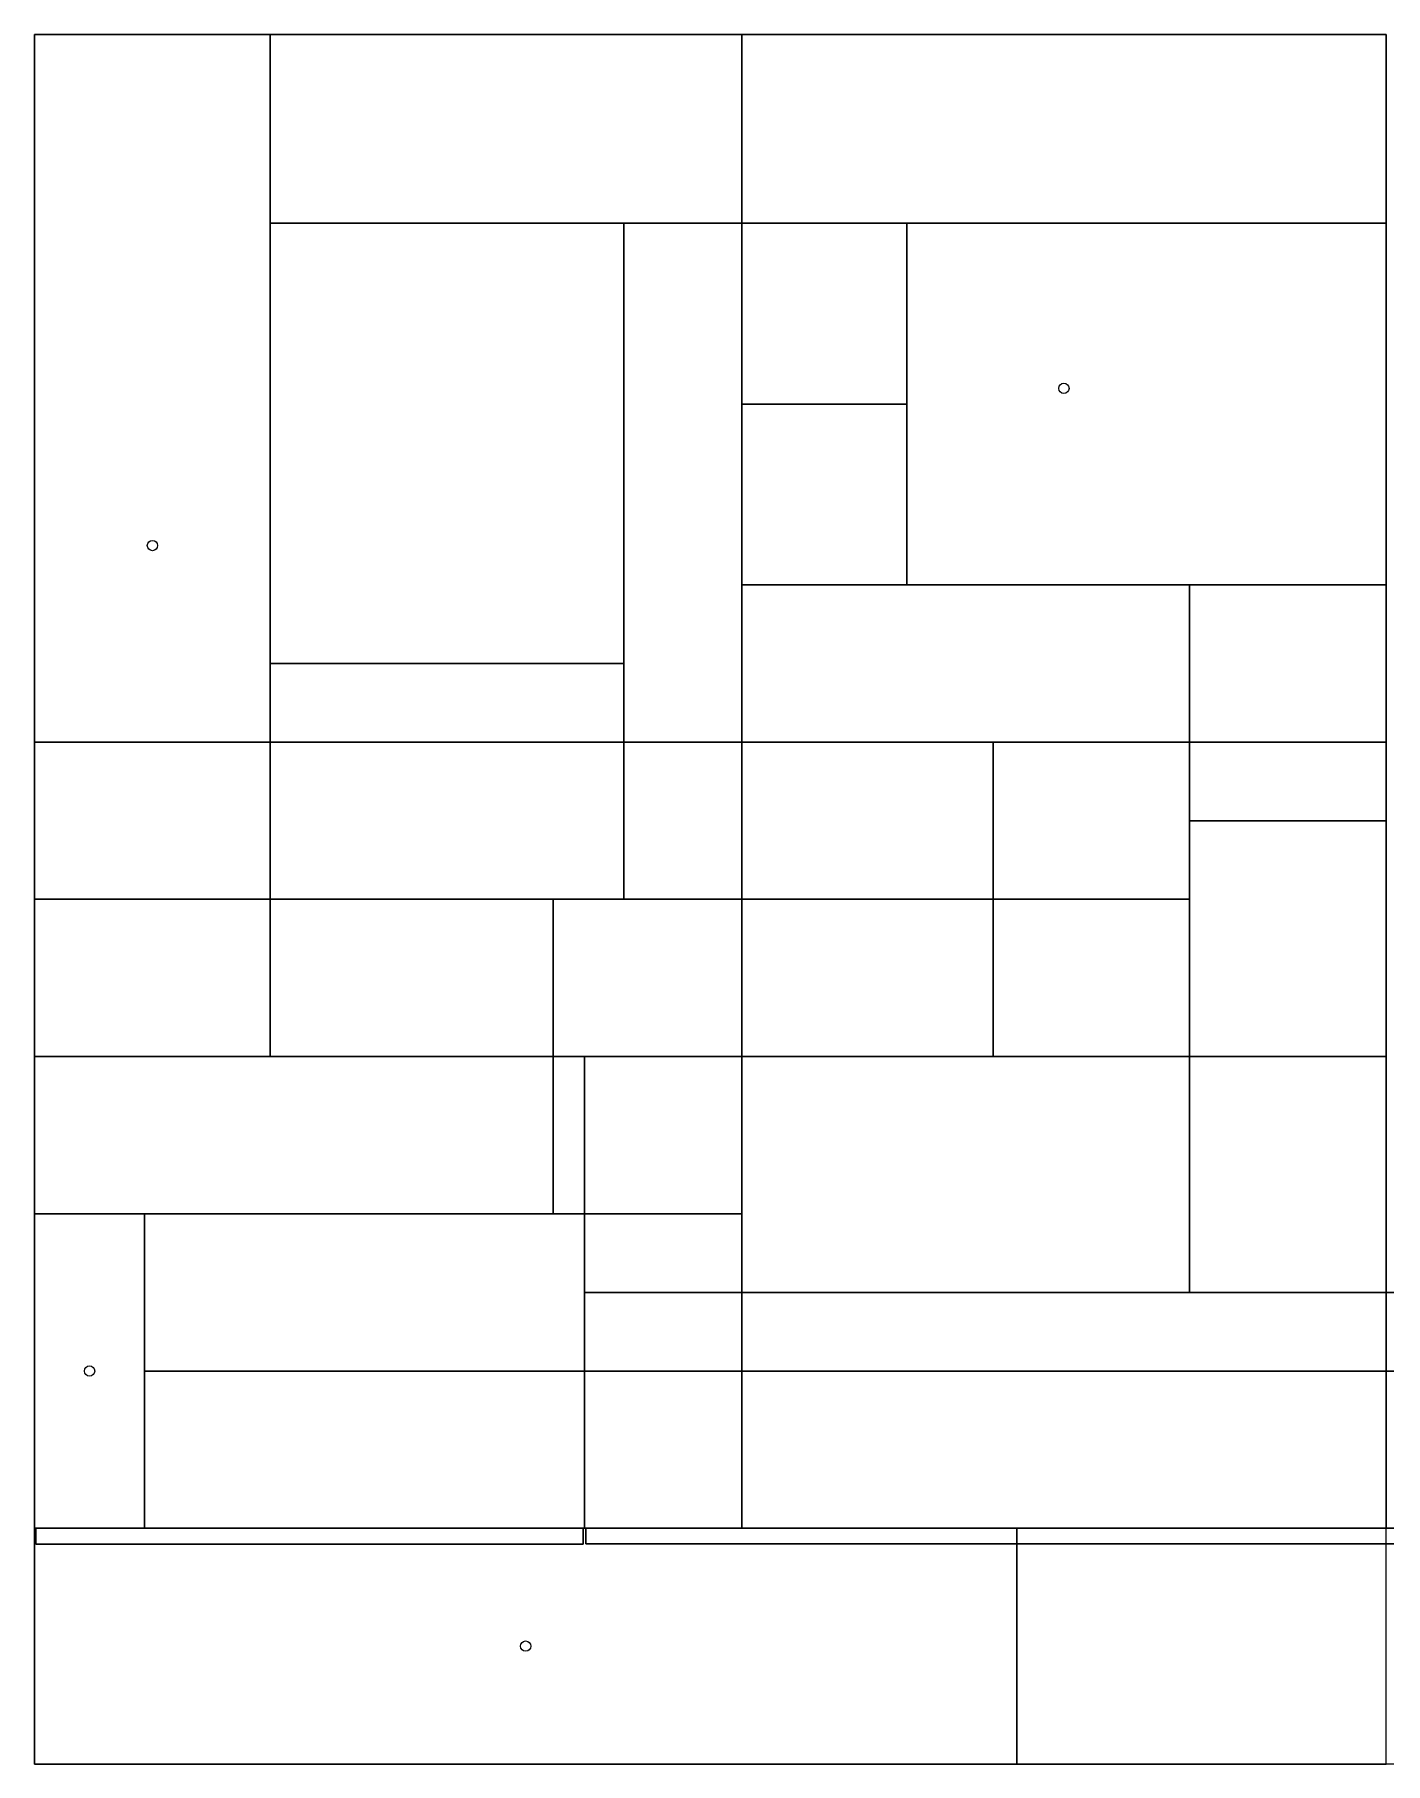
# Model space of a CAD drawing. Header units: metres. Extents: x -14 to 180, y -2 to 171.
# Drawn here: x 0 to 52.4, y 48.8 to 115.8 of the extents above; entities that cross this region are included whole.
import ezdxf

# ---------------------------------------------------------------- set-up
doc = ezdxf.new("R2010")
doc.units = ezdxf.units.M

msp = doc.modelspace()

# ---------------------------------------------------------------- linework, layer by layer
at = {"layer": 'FLOOR_1_CLEAN', "color": 43}
for points in [[(20.1168, 82.296, 3.048), (20.1168, 82.296), (20.1168, 76.2), (20.1168, 76.2, 3.048)], [(27.432, 82.296, 3.048), (27.432, 82.296), (20.1168, 82.296), (20.1168, 82.296, 3.048)], [(27.432, 76.2, 3.048), (27.432, 76.2), (27.432, 82.296), (27.432, 82.296, 3.048)], [(20.1168, 76.2, 3.048), (20.1168, 76.2), (27.432, 76.2), (27.432, 76.2, 3.048)]]:
    msp.add_3dface(points, dxfattribs=at)
at = {"layer": 'FLOOR_1_CLEAN', "color": 8}
msp.add_3dface([(27.432, 82.296), (27.432, 76.2), (20.1168, 76.2), (20.1168, 82.296)], dxfattribs=at)
at = {"layer": 'FLOOR_1_CLEAN', "color": 15}
msp.add_3dface([(20.1168, 82.296, 3.048), (20.1168, 76.2, 3.048), (27.432, 76.2, 3.048), (27.432, 82.296, 3.048)], dxfattribs=at)
at = {"layer": 'FLOOR_1_CONFERENCE', "color": 43}
for points in [[(100.584, 57.912, 3.048), (100.584, 57.912), (38.1, 57.912), (38.1, 57.912, 3.048)], [(38.1, 57.912, 3.048), (38.1, 57.912), (38.1, 48.768), (38.1, 48.768, 3.048)]]:
    msp.add_3dface(points, dxfattribs=at)
at = {"layer": 'FLOOR_1_CONFERENCE', "color": 8}
msp.add_3dface([(100.584, 57.912), (100.584, 48.768), (38.1, 48.768), (38.1, 57.912)], dxfattribs=at)
at = {"layer": 'FLOOR_1_CONFERENCE', "color": 15}
msp.add_3dface([(38.1, 57.912, 3.048), (38.1, 48.768, 3.048), (52.4256, 48.768, 3.048), (52.4256, 57.912, 3.048)], dxfattribs=at)
at = {"layer": 'FLOOR_1_EXAM', "color": 43}
for points in [[(0, 82.296, 3.048), (0, 82.296), (0, 70.104), (0, 70.104, 3.048)], [(20.1168, 82.296, 3.048), (20.1168, 82.296), (0, 82.296), (0, 82.296, 3.048)], [(20.1168, 70.104, 3.048), (20.1168, 70.104), (20.1168, 82.296), (20.1168, 82.296, 3.048)], [(0, 70.104, 3.048), (0, 70.104), (20.1168, 70.104), (20.1168, 70.104, 3.048)]]:
    msp.add_3dface(points, dxfattribs=at)
at = {"layer": 'FLOOR_1_EXAM', "color": 8}
msp.add_3dface([(20.1168, 82.296), (20.1168, 70.104), (0, 70.104), (0, 82.296)], dxfattribs=at)
at = {"layer": 'FLOOR_1_EXAM', "color": 15}
msp.add_3dface([(0, 82.296, 3.048), (0, 70.104, 3.048), (20.1168, 70.104, 3.048), (20.1168, 82.296, 3.048)], dxfattribs=at)
at = {"layer": 'FLOOR_1_EXAM', "color": 143}
msp.add_3dface([(0, 82.246, 2.3293), (0, 82.246, 1.1), (0, 70.154, 1.1), (0, 70.154, 2.3293)], dxfattribs=at)
at = {"layer": 'FLOOR_1_IMAGING', "color": 43}
for points in [[(4.2672, 70.104, 3.048), (4.2672, 70.104), (4.2672, 64.008), (4.2672, 64.008, 3.048)], [(27.432, 70.104, 3.048), (27.432, 70.104), (4.2672, 70.104), (4.2672, 70.104, 3.048)], [(27.432, 64.008, 3.048), (27.432, 64.008), (27.432, 70.104), (27.432, 70.104, 3.048)], [(4.2672, 64.008, 3.048), (4.2672, 64.008), (27.432, 64.008), (27.432, 64.008, 3.048)]]:
    msp.add_3dface(points, dxfattribs=at)
at = {"layer": 'FLOOR_1_IMAGING', "color": 8}
msp.add_3dface([(27.432, 70.104), (27.432, 64.008), (4.2672, 64.008), (4.2672, 70.104)], dxfattribs=at)
at = {"layer": 'FLOOR_1_IMAGING', "color": 15}
msp.add_3dface([(4.2672, 70.104, 3.048), (4.2672, 64.008, 3.048), (27.432, 64.008, 3.048), (27.432, 70.104, 3.048)], dxfattribs=at)
at = {"layer": 'FLOOR_1_LAB_1', "color": 43}
for points in [[(37.1856, 88.392, 3.048), (37.1856, 88.392), (37.1856, 76.2), (37.1856, 76.2, 3.048)], [(52.4256, 88.392, 3.048), (52.4256, 88.392), (37.1856, 88.392), (37.1856, 88.392, 3.048)], [(37.1856, 76.2, 3.048), (37.1856, 76.2), (52.4256, 76.2), (52.4256, 76.2, 3.048)]]:
    msp.add_3dface(points, dxfattribs=at)
at = {"layer": 'FLOOR_1_LAB_1', "color": 8}
msp.add_3dface([(52.4256, 88.392), (52.4256, 76.2), (37.1856, 76.2), (37.1856, 88.392)], dxfattribs=at)
at = {"layer": 'FLOOR_1_LAB_1', "color": 15}
msp.add_3dface([(37.1856, 88.392, 3.048), (37.1856, 76.2, 3.048), (52.4256, 76.2, 3.048), (52.4256, 88.392, 3.048)], dxfattribs=at)
at = {"layer": 'FLOOR_1_LOBBY', "color": 10}
msp.add_circle((19.05, 53.34, 0.762), 0.2, dxfattribs=at)
msp.add_circle((19.05, 53.34, 0.762), 0.2, dxfattribs=at)
at = {"layer": 'FLOOR_1_LOBBY', "color": 43}
for points in [[(0, 57.912, 3.048), (0, 57.912), (0, 48.768), (0, 48.768, 3.048)], [(38.1, 57.912, 3.048), (38.1, 57.912), (0, 57.912), (0, 57.912, 3.048)], [(38.1, 48.768, 3.048), (38.1, 48.768), (38.1, 57.912), (38.1, 57.912, 3.048)]]:
    msp.add_3dface(points, dxfattribs=at)
at = {"layer": 'FLOOR_1_LOBBY', "color": 8}
msp.add_3dface([(38.1, 57.912), (38.1, 48.768), (0, 48.768), (0, 57.912)], dxfattribs=at)
at = {"layer": 'FLOOR_1_LOBBY', "color": 15}
msp.add_3dface([(0, 57.912, 3.048), (0, 48.768, 3.048), (38.1, 48.768, 3.048), (38.1, 57.912, 3.048)], dxfattribs=at)
at = {"layer": 'FLOOR_1_LOBBY', "color": 143}
msp.add_3dface([(0, 57.862, 2.3327), (0, 57.862, 1.1), (0, 48.818, 1.1), (0, 48.818, 2.3327)], dxfattribs=at)
at = {"layer": 'FLOOR_1_LOUNGE', "color": 43}
for points in [[(27.432, 88.392, 3.048), (27.432, 88.392), (27.432, 76.2), (27.432, 76.2, 3.048)], [(37.1856, 88.392, 3.048), (37.1856, 88.392), (27.432, 88.392), (27.432, 88.392, 3.048)], [(37.1856, 76.2, 3.048), (37.1856, 76.2), (37.1856, 88.392), (37.1856, 88.392, 3.048)], [(27.432, 76.2, 3.048), (27.432, 76.2), (37.1856, 76.2), (37.1856, 76.2, 3.048)]]:
    msp.add_3dface(points, dxfattribs=at)
at = {"layer": 'FLOOR_1_LOUNGE', "color": 8}
msp.add_3dface([(37.1856, 88.392), (37.1856, 76.2), (27.432, 76.2), (27.432, 88.392)], dxfattribs=at)
at = {"layer": 'FLOOR_1_LOUNGE', "color": 15}
msp.add_3dface([(27.432, 88.392, 3.048), (27.432, 76.2, 3.048), (37.1856, 76.2, 3.048), (37.1856, 88.392, 3.048)], dxfattribs=at)
at = {"layer": 'FLOOR_1_MECH_1', "color": 43}
for points in [[(0, 115.824, 3.048), (0, 115.824), (0, 88.392), (0, 88.392, 3.048)], [(27.432, 115.824, 3.048), (27.432, 115.824), (0, 115.824), (0, 115.824, 3.048)], [(27.432, 88.392, 3.048), (27.432, 88.392), (27.432, 115.824), (27.432, 115.824, 3.048)], [(0, 88.392, 3.048), (0, 88.392), (27.432, 88.392), (27.432, 88.392, 3.048)]]:
    msp.add_3dface(points, dxfattribs=at)
at = {"layer": 'FLOOR_1_MECH_1', "color": 8}
msp.add_3dface([(27.432, 115.824), (27.432, 88.392), (0, 88.392), (0, 115.824)], dxfattribs=at)
at = {"layer": 'FLOOR_1_MECH_1', "color": 15}
msp.add_3dface([(0, 115.824, 3.048), (0, 88.392, 3.048), (27.432, 88.392, 3.048), (27.432, 115.824, 3.048)], dxfattribs=at)
at = {"layer": 'FLOOR_1_MECH_1', "color": 143}
for points in [[(0, 115.774, 2.3237), (0, 115.774, 1.1), (0, 88.442, 1.1), (0, 88.442, 2.3237)], [(27.382, 115.824, 2.3237), (27.382, 115.824, 1.1), (0.05, 115.824, 1.1), (0.05, 115.824, 2.3237)]]:
    msp.add_3dface(points, dxfattribs=at)
at = {"layer": 'FLOOR_1_OFFICE_1', "color": 10}
msp.add_circle((39.9286, 102.108, 0.762), 0.2, dxfattribs=at)
msp.add_circle((39.9286, 102.108, 0.762), 0.2, dxfattribs=at)
at = {"layer": 'FLOOR_1_OFFICE_1', "color": 43}
for points in [[(52.4256, 115.824, 3.048), (52.4256, 115.824), (27.432, 115.824), (27.432, 115.824, 3.048)], [(27.432, 115.824, 3.048), (27.432, 115.824), (27.432, 88.392), (27.432, 88.392, 3.048)], [(27.432, 88.392, 3.048), (27.432, 88.392), (52.4256, 88.392), (52.4256, 88.392, 3.048)]]:
    msp.add_3dface(points, dxfattribs=at)
at = {"layer": 'FLOOR_1_OFFICE_1', "color": 8}
msp.add_3dface([(52.4256, 115.824), (52.4256, 88.392), (27.432, 88.392), (27.432, 115.824)], dxfattribs=at)
at = {"layer": 'FLOOR_1_OFFICE_1', "color": 15}
msp.add_3dface([(27.432, 115.824, 3.048), (27.432, 88.392, 3.048), (52.4256, 88.392, 3.048), (52.4256, 115.824, 3.048)], dxfattribs=at)
at = {"layer": 'FLOOR_1_OFFICE_1', "color": 143}
msp.add_3dface([(52.3756, 115.824, 2.3241), (52.3756, 115.824, 1.1), (27.482, 115.824, 1.1), (27.482, 115.824, 2.3241)], dxfattribs=at)
at = {"layer": 'FLOOR_1_PATIENT', "color": 43}
for points in [[(0, 88.392, 3.048), (0, 88.392), (0, 82.296), (0, 82.296, 3.048)], [(27.432, 88.392, 3.048), (27.432, 88.392), (0, 88.392), (0, 88.392, 3.048)], [(27.432, 82.296, 3.048), (27.432, 82.296), (27.432, 88.392), (27.432, 88.392, 3.048)], [(0, 82.296, 3.048), (0, 82.296), (27.432, 82.296), (27.432, 82.296, 3.048)]]:
    msp.add_3dface(points, dxfattribs=at)
at = {"layer": 'FLOOR_1_PATIENT', "color": 8}
msp.add_3dface([(27.432, 88.392), (27.432, 82.296), (0, 82.296), (0, 88.392)], dxfattribs=at)
at = {"layer": 'FLOOR_1_PATIENT', "color": 15}
msp.add_3dface([(0, 88.392, 3.048), (0, 82.296, 3.048), (27.432, 82.296, 3.048), (27.432, 88.392, 3.048)], dxfattribs=at)
at = {"layer": 'FLOOR_1_PATIENT', "color": 143}
msp.add_3dface([(0, 88.342, 2.3395), (0, 88.342, 1.1), (0, 82.346, 1.1), (0, 82.346, 2.3395)], dxfattribs=at)
at = {"layer": 'FLOOR_1_PHYSICAL_THERAPY', "color": 43}
for points in [[(27.432, 76.2, 3.048), (27.432, 76.2), (27.432, 57.912), (27.432, 57.912, 3.048)], [(52.4256, 76.2, 3.048), (52.4256, 76.2), (27.432, 76.2), (27.432, 76.2, 3.048)], [(27.432, 57.912, 3.048), (27.432, 57.912), (52.4256, 57.912), (52.4256, 57.912, 3.048)]]:
    msp.add_3dface(points, dxfattribs=at)
at = {"layer": 'FLOOR_1_PHYSICAL_THERAPY', "color": 8}
msp.add_3dface([(52.4256, 76.2), (52.4256, 57.912), (27.432, 57.912), (27.432, 76.2)], dxfattribs=at)
at = {"layer": 'FLOOR_1_PHYSICAL_THERAPY', "color": 15}
msp.add_3dface([(27.432, 76.2, 3.048), (27.432, 57.912, 3.048), (52.4256, 57.912, 3.048), (52.4256, 76.2, 3.048)], dxfattribs=at)
at = {"layer": 'FLOOR_1_RECEPTION', "color": 10}
msp.add_circle((2.134, 64.008, 0.762), 0.2, dxfattribs=at)
msp.add_circle((2.134, 64.008, 0.762), 0.2, dxfattribs=at)
at = {"layer": 'FLOOR_1_RECEPTION', "color": 43}
for points in [[(0, 70.104, 3.048), (0, 70.104), (0, 57.912), (0, 57.912, 3.048)], [(4.2672, 70.104, 3.048), (4.2672, 70.104), (0, 70.104), (0, 70.104, 3.048)], [(4.2672, 57.912, 3.048), (4.2672, 57.912), (4.2672, 70.104), (4.2672, 70.104, 3.048)], [(0, 57.912, 3.048), (0, 57.912), (4.2672, 57.912), (4.2672, 57.912, 3.048)]]:
    msp.add_3dface(points, dxfattribs=at)
at = {"layer": 'FLOOR_1_RECEPTION', "color": 8}
msp.add_3dface([(4.2672, 70.104), (4.2672, 57.912), (0, 57.912), (0, 70.104)], dxfattribs=at)
at = {"layer": 'FLOOR_1_RECEPTION', "color": 15}
msp.add_3dface([(0, 70.104, 3.048), (0, 57.912, 3.048), (4.2672, 57.912, 3.048), (4.2672, 70.104, 3.048)], dxfattribs=at)
at = {"layer": 'FLOOR_1_RECEPTION', "color": 143}
msp.add_3dface([(0, 70.054, 2.3293), (0, 70.054, 1.1), (0, 57.962, 1.1), (0, 57.962, 2.3293)], dxfattribs=at)
at = {"layer": 'FLOOR_1_SOIL', "color": 43}
for points in [[(20.1168, 76.2, 3.048), (20.1168, 76.2), (20.1168, 70.104), (20.1168, 70.104, 3.048)], [(27.432, 76.2, 3.048), (27.432, 76.2), (20.1168, 76.2), (20.1168, 76.2, 3.048)], [(27.432, 70.104, 3.048), (27.432, 70.104), (27.432, 76.2), (27.432, 76.2, 3.048)], [(20.1168, 70.104, 3.048), (20.1168, 70.104), (27.432, 70.104), (27.432, 70.104, 3.048)]]:
    msp.add_3dface(points, dxfattribs=at)
at = {"layer": 'FLOOR_1_SOIL', "color": 8}
msp.add_3dface([(27.432, 76.2), (27.432, 70.104), (20.1168, 70.104), (20.1168, 76.2)], dxfattribs=at)
at = {"layer": 'FLOOR_1_SOIL', "color": 15}
msp.add_3dface([(20.1168, 76.2, 3.048), (20.1168, 70.104, 3.048), (27.432, 70.104, 3.048), (27.432, 76.2, 3.048)], dxfattribs=at)
at = {"layer": 'FLOOR_1_WAITING', "color": 43}
for points in [[(4.2672, 64.008, 3.048), (4.2672, 64.008), (4.2672, 57.912), (4.2672, 57.912, 3.048)], [(27.432, 64.008, 3.048), (27.432, 64.008), (4.2672, 64.008), (4.2672, 64.008, 3.048)], [(27.432, 57.912, 3.048), (27.432, 57.912), (27.432, 64.008), (27.432, 64.008, 3.048)], [(4.2672, 57.912, 3.048), (4.2672, 57.912), (27.432, 57.912), (27.432, 57.912, 3.048)]]:
    msp.add_3dface(points, dxfattribs=at)
at = {"layer": 'FLOOR_1_WAITING', "color": 8}
msp.add_3dface([(27.432, 64.008), (27.432, 57.912), (4.2672, 57.912), (4.2672, 64.008)], dxfattribs=at)
at = {"layer": 'FLOOR_1_WAITING', "color": 15}
msp.add_3dface([(4.2672, 64.008, 3.048), (4.2672, 57.912, 3.048), (27.432, 57.912, 3.048), (27.432, 64.008, 3.048)], dxfattribs=at)
at = {"layer": 'FLOOR_2_CLEAN_1', "color": 43}
for points in [[(33.8328, 108.5088, 6.096), (33.8328, 108.5088, 3.048), (27.432, 108.5088, 3.048), (27.432, 108.5088, 6.096)], [(27.432, 108.5088, 6.096), (27.432, 108.5088, 3.048), (27.432, 101.4984, 3.048), (27.432, 101.4984, 6.096)], [(33.8328, 101.4984, 6.096), (33.8328, 101.4984, 3.048), (33.8328, 108.5088, 3.048), (33.8328, 108.5088, 6.096)], [(27.432, 101.4984, 6.096), (27.432, 101.4984, 3.048), (33.8328, 101.4984, 3.048), (33.8328, 101.4984, 6.096)]]:
    msp.add_3dface(points, dxfattribs=at)
at = {"layer": 'FLOOR_2_CLEAN_1', "color": 8}
msp.add_3dface([(33.8328, 108.5088, 3.048), (33.8328, 101.4984, 3.048), (27.432, 101.4984, 3.048), (27.432, 108.5088, 3.048)], dxfattribs=at)
at = {"layer": 'FLOOR_2_CLEAN_1', "color": 15}
msp.add_3dface([(27.432, 108.5088, 6.096), (27.432, 101.4984, 6.096), (33.8328, 101.4984, 6.096), (33.8328, 108.5088, 6.096)], dxfattribs=at)
at = {"layer": 'FLOOR_2_CORRIDOR', "color": 43}
for points in [[(179.832, 67.056, 6.096), (179.832, 67.056, 3.048), (21.336, 67.056, 3.048), (21.336, 67.056, 6.096)], [(21.336, 67.056, 6.096), (21.336, 67.056, 3.048), (21.336, 64.008, 3.048), (21.336, 64.008, 6.096)], [(21.336, 64.008, 6.096), (21.336, 64.008, 3.048), (179.832, 64.008, 3.048), (179.832, 64.008, 6.096)]]:
    msp.add_3dface(points, dxfattribs=at)
at = {"layer": 'FLOOR_2_CORRIDOR', "color": 8}
msp.add_3dface([(179.832, 67.056, 3.048), (179.832, 64.008, 3.048), (21.336, 64.008, 3.048), (21.336, 67.056, 3.048)], dxfattribs=at)
at = {"layer": 'FLOOR_2_CORRIDOR', "color": 15}
msp.add_3dface([(21.336, 67.056, 6.096), (21.336, 64.008, 6.096), (52.426, 64.008, 6.096), (52.426, 67.056, 6.096)], dxfattribs=at)
at = {"layer": 'FLOOR_2_EXAM_1', "color": 43}
for points in [[(0, 76.2, 6.096), (0, 76.2, 3.048), (0, 57.912, 3.048), (0, 57.912, 6.096)], [(21.336, 76.2, 6.096), (21.336, 76.2, 3.048), (0, 76.2, 3.048), (0, 76.2, 6.096)], [(21.336, 57.912, 6.096), (21.336, 57.912, 3.048), (21.336, 76.2, 3.048), (21.336, 76.2, 6.096)], [(0, 57.912, 6.096), (0, 57.912, 3.048), (21.336, 57.912, 3.048), (21.336, 57.912, 6.096)]]:
    msp.add_3dface(points, dxfattribs=at)
at = {"layer": 'FLOOR_2_EXAM_1', "color": 8}
msp.add_3dface([(21.336, 76.2, 3.048), (21.336, 57.912, 3.048), (0, 57.912, 3.048), (0, 76.2, 3.048)], dxfattribs=at)
at = {"layer": 'FLOOR_2_EXAM_1', "color": 15}
msp.add_3dface([(0, 76.2, 6.096), (0, 57.912, 6.096), (21.336, 57.912, 6.096), (21.336, 76.2, 6.096)], dxfattribs=at)
at = {"layer": 'FLOOR_2_EXAM_1', "color": 143}
for points in [[(0, 76.15, 5.3739), (0, 76.15, 4.148), (0, 57.962, 4.148), (0, 57.962, 5.3739)], [(0.05, 57.912, 5.3729), (0.05, 57.912, 4.148), (21.286, 57.912, 4.148), (21.286, 57.912, 5.3729)]]:
    msp.add_3dface(points, dxfattribs=at)
at = {"layer": 'FLOOR_2_EXAM_1', "color": 13}
for points in [[(0.05, 57.2995, 5.3729), (0.05, 57.912, 5.3729), (21.286, 57.912, 5.3729), (21.286, 57.2995, 5.3729)], [(21.286, 57.2995, 5.3729), (21.286, 57.912, 5.3729), (0.05, 57.912, 5.3729), (0.05, 57.2995, 5.3729)]]:
    msp.add_3dface(points, dxfattribs=at)
at = {"layer": 'FLOOR_2_EXAM_2', "color": 43}
for points in [[(22.86, 91.44, 6.096), (22.86, 91.44, 3.048), (9.144, 91.44, 3.048), (9.144, 91.44, 6.096)], [(9.144, 91.44, 6.096), (9.144, 91.44, 3.048), (9.144, 82.296, 3.048), (9.144, 82.296, 6.096)], [(22.86, 82.296, 6.096), (22.86, 82.296, 3.048), (22.86, 91.44, 3.048), (22.86, 91.44, 6.096)], [(9.144, 82.296, 6.096), (9.144, 82.296, 3.048), (22.86, 82.296, 3.048), (22.86, 82.296, 6.096)]]:
    msp.add_3dface(points, dxfattribs=at)
at = {"layer": 'FLOOR_2_EXAM_2', "color": 8}
msp.add_3dface([(22.86, 91.44, 3.048), (22.86, 82.296, 3.048), (9.144, 82.296, 3.048), (9.144, 91.44, 3.048)], dxfattribs=at)
at = {"layer": 'FLOOR_2_EXAM_2', "color": 15}
msp.add_3dface([(9.144, 91.44, 6.096), (9.144, 82.296, 6.096), (22.86, 82.296, 6.096), (22.86, 91.44, 6.096)], dxfattribs=at)
at = {"layer": 'FLOOR_2_IMAGING_1', "color": 43}
for points in [[(44.8056, 76.2, 6.096), (44.8056, 76.2, 3.048), (21.336, 76.2, 3.048), (21.336, 76.2, 6.096)], [(21.336, 76.2, 6.096), (21.336, 76.2, 3.048), (21.336, 67.056, 3.048), (21.336, 67.056, 6.096)], [(44.8056, 67.056, 6.096), (44.8056, 67.056, 3.048), (44.8056, 76.2, 3.048), (44.8056, 76.2, 6.096)], [(21.336, 67.056, 6.096), (21.336, 67.056, 3.048), (44.8056, 67.056, 3.048), (44.8056, 67.056, 6.096)]]:
    msp.add_3dface(points, dxfattribs=at)
at = {"layer": 'FLOOR_2_IMAGING_1', "color": 8}
msp.add_3dface([(44.8056, 76.2, 3.048), (44.8056, 67.056, 3.048), (21.336, 67.056, 3.048), (21.336, 76.2, 3.048)], dxfattribs=at)
at = {"layer": 'FLOOR_2_IMAGING_1', "color": 15}
msp.add_3dface([(21.336, 76.2, 6.096), (21.336, 67.056, 6.096), (44.8056, 67.056, 6.096), (44.8056, 76.2, 6.096)], dxfattribs=at)
at = {"layer": 'FLOOR_2_IMAGING_2', "color": 43}
for points in [[(73.152, 64.008, 6.096), (73.152, 64.008, 3.048), (21.336, 64.008, 3.048), (21.336, 64.008, 6.096)], [(21.336, 64.008, 6.096), (21.336, 64.008, 3.048), (21.336, 57.912, 3.048), (21.336, 57.912, 6.096)], [(21.336, 57.912, 6.096), (21.336, 57.912, 3.048), (73.152, 57.912, 3.048), (73.152, 57.912, 6.096)]]:
    msp.add_3dface(points, dxfattribs=at)
at = {"layer": 'FLOOR_2_IMAGING_2', "color": 8}
msp.add_3dface([(73.152, 64.008, 3.048), (73.152, 57.912, 3.048), (21.336, 57.912, 3.048), (21.336, 64.008, 3.048)], dxfattribs=at)
at = {"layer": 'FLOOR_2_IMAGING_2', "color": 15}
msp.add_3dface([(21.336, 64.008, 6.096), (21.336, 57.912, 6.096), (52.4256, 57.912, 6.096), (52.4256, 64.008, 6.096)], dxfattribs=at)
at = {"layer": 'FLOOR_2_IMAGING_2', "color": 143}
msp.add_3dface([(21.386, 57.912, 5.3696), (21.386, 57.912, 4.148), (73.102, 57.912, 4.148), (73.102, 57.912, 5.3696)], dxfattribs=at)
at = {"layer": 'FLOOR_2_IMAGING_2', "color": 13}
for points in [[(21.386, 57.3012, 5.3696), (21.386, 57.912, 5.3696), (73.102, 57.912, 5.3696), (73.102, 57.3012, 5.3696)], [(73.102, 57.3012, 5.3696), (73.102, 57.912, 5.3696), (21.386, 57.912, 5.3696), (21.386, 57.3012, 5.3696)]]:
    msp.add_3dface(points, dxfattribs=at)
at = {"layer": 'FLOOR_2_LAB_1', "color": 43}
for points in [[(44.8056, 94.488, 6.096), (44.8056, 94.488, 3.048), (27.432, 94.488, 3.048), (27.432, 94.488, 6.096)], [(27.432, 94.488, 6.096), (27.432, 94.488, 3.048), (27.432, 82.296, 3.048), (27.432, 82.296, 6.096)], [(44.8056, 82.296, 6.096), (44.8056, 82.296, 3.048), (44.8056, 94.488, 3.048), (44.8056, 94.488, 6.096)], [(27.432, 82.296, 6.096), (27.432, 82.296, 3.048), (44.8056, 82.296, 3.048), (44.8056, 82.296, 6.096)]]:
    msp.add_3dface(points, dxfattribs=at)
at = {"layer": 'FLOOR_2_LAB_1', "color": 8}
msp.add_3dface([(44.8056, 94.488, 3.048), (44.8056, 82.296, 3.048), (27.432, 82.296, 3.048), (27.432, 94.488, 3.048)], dxfattribs=at)
at = {"layer": 'FLOOR_2_LAB_1', "color": 15}
msp.add_3dface([(27.432, 94.488, 6.096), (27.432, 82.296, 6.096), (44.8056, 82.296, 6.096), (44.8056, 94.488, 6.096)], dxfattribs=at)
at = {"layer": 'FLOOR_2_LOCKERS', "color": 43}
for points in [[(44.8056, 94.488, 6.096), (44.8056, 94.488, 3.048), (44.8056, 85.344, 3.048), (44.8056, 85.344, 6.096)], [(52.4256, 94.488, 6.096), (52.4256, 94.488, 3.048), (44.8056, 94.488, 3.048), (44.8056, 94.488, 6.096)], [(44.8056, 85.344, 6.096), (44.8056, 85.344, 3.048), (52.4256, 85.344, 3.048), (52.4256, 85.344, 6.096)]]:
    msp.add_3dface(points, dxfattribs=at)
at = {"layer": 'FLOOR_2_LOCKERS', "color": 8}
msp.add_3dface([(52.4256, 94.488, 3.048), (52.4256, 85.344, 3.048), (44.8056, 85.344, 3.048), (44.8056, 94.488, 3.048)], dxfattribs=at)
at = {"layer": 'FLOOR_2_LOCKERS', "color": 15}
msp.add_3dface([(44.8056, 94.488, 6.096), (44.8056, 85.344, 6.096), (52.4256, 85.344, 6.096), (52.4256, 94.488, 6.096)], dxfattribs=at)
at = {"layer": 'FLOOR_2_NURSE_STATION_1', "color": 43}
for points in [[(22.86, 108.5088, 6.096), (22.86, 108.5088, 3.048), (22.86, 82.296, 3.048), (22.86, 82.296, 6.096)], [(27.432, 108.5088, 6.096), (27.432, 108.5088, 3.048), (22.86, 108.5088, 3.048), (22.86, 108.5088, 6.096)], [(27.432, 82.296, 6.096), (27.432, 82.296, 3.048), (27.432, 108.5088, 3.048), (27.432, 108.5088, 6.096)], [(22.86, 82.296, 6.096), (22.86, 82.296, 3.048), (27.432, 82.296, 3.048), (27.432, 82.296, 6.096)]]:
    msp.add_3dface(points, dxfattribs=at)
at = {"layer": 'FLOOR_2_NURSE_STATION_1', "color": 8}
msp.add_3dface([(27.432, 108.5088, 3.048), (27.432, 82.296, 3.048), (22.86, 82.296, 3.048), (22.86, 108.5088, 3.048)], dxfattribs=at)
at = {"layer": 'FLOOR_2_NURSE_STATION_1', "color": 15}
msp.add_3dface([(22.86, 108.5088, 6.096), (22.86, 82.296, 6.096), (27.432, 82.296, 6.096), (27.432, 108.5088, 6.096)], dxfattribs=at)
at = {"layer": 'FLOOR_2_OFFICE_1', "color": 43}
for points in [[(44.8056, 82.296, 6.096), (44.8056, 82.296, 3.048), (9.144, 82.296, 3.048), (9.144, 82.296, 6.096)], [(9.144, 82.296, 6.096), (9.144, 82.296, 3.048), (9.144, 76.2, 3.048), (9.144, 76.2, 6.096)], [(44.8056, 76.2, 6.096), (44.8056, 76.2, 3.048), (44.8056, 82.296, 3.048), (44.8056, 82.296, 6.096)], [(9.144, 76.2, 6.096), (9.144, 76.2, 3.048), (44.8056, 76.2, 3.048), (44.8056, 76.2, 6.096)]]:
    msp.add_3dface(points, dxfattribs=at)
at = {"layer": 'FLOOR_2_OFFICE_1', "color": 8}
msp.add_3dface([(44.8056, 82.296, 3.048), (44.8056, 76.2, 3.048), (9.144, 76.2, 3.048), (9.144, 82.296, 3.048)], dxfattribs=at)
at = {"layer": 'FLOOR_2_OFFICE_1', "color": 15}
msp.add_3dface([(9.144, 82.296, 6.096), (9.144, 76.2, 6.096), (44.8056, 76.2, 6.096), (44.8056, 82.296, 6.096)], dxfattribs=at)
at = {"layer": 'FLOOR_2_PATIENT_1', "color": 43}
for points in [[(52.4256, 115.824, 6.096), (52.4256, 115.824, 3.048), (9.144, 115.824, 3.048), (9.144, 115.824, 6.096)], [(9.144, 115.824, 6.096), (9.144, 115.824, 3.048), (9.144, 108.5088, 3.048), (9.144, 108.5088, 6.096)], [(9.144, 108.5088, 6.096), (9.144, 108.5088, 3.048), (52.4256, 108.5088, 3.048), (52.4256, 108.5088, 6.096)]]:
    msp.add_3dface(points, dxfattribs=at)
at = {"layer": 'FLOOR_2_PATIENT_1', "color": 8}
msp.add_3dface([(52.4256, 115.824, 3.048), (52.4256, 108.5088, 3.048), (9.144, 108.5088, 3.048), (9.144, 115.824, 3.048)], dxfattribs=at)
at = {"layer": 'FLOOR_2_PATIENT_1', "color": 15}
msp.add_3dface([(9.144, 115.824, 6.096), (9.144, 108.5088, 6.096), (52.4256, 108.5088, 6.096), (52.4256, 115.824, 6.096)], dxfattribs=at)
at = {"layer": 'FLOOR_2_PATIENT_1', "color": 143}
msp.add_3dface([(52.3756, 115.824, 5.37), (52.3756, 115.824, 4.148), (9.194, 115.824, 4.148), (9.194, 115.824, 5.37)], dxfattribs=at)
at = {"layer": 'FLOOR_2_PATIENT_2', "color": 43}
for points in [[(33.8328, 108.5088, 6.096), (33.8328, 108.5088, 3.048), (33.8328, 94.488, 3.048), (33.8328, 94.488, 6.096)], [(52.4256, 108.5088, 6.096), (52.4256, 108.5088, 3.048), (33.8328, 108.5088, 3.048), (33.8328, 108.5088, 6.096)], [(33.8328, 94.488, 6.096), (33.8328, 94.488, 3.048), (52.4256, 94.488, 3.048), (52.4256, 94.488, 6.096)]]:
    msp.add_3dface(points, dxfattribs=at)
at = {"layer": 'FLOOR_2_PATIENT_2', "color": 8}
msp.add_3dface([(52.4256, 108.5088, 3.048), (52.4256, 94.488, 3.048), (33.8328, 94.488, 3.048), (33.8328, 108.5088, 3.048)], dxfattribs=at)
at = {"layer": 'FLOOR_2_PATIENT_2', "color": 15}
msp.add_3dface([(33.8328, 108.5088, 6.096), (33.8328, 94.488, 6.096), (52.4256, 94.488, 6.096), (52.4256, 108.5088, 6.096)], dxfattribs=at)
at = {"layer": 'FLOOR_2_PROCEDURE_1', "color": 43}
for points in [[(9.144, 108.5088, 6.096), (9.144, 108.5088, 3.048), (9.144, 91.44, 3.048), (9.144, 91.44, 6.096)], [(22.86, 108.5088, 6.096), (22.86, 108.5088, 3.048), (9.144, 108.5088, 3.048), (9.144, 108.5088, 6.096)], [(22.86, 91.44, 6.096), (22.86, 91.44, 3.048), (22.86, 108.5088, 3.048), (22.86, 108.5088, 6.096)], [(9.144, 91.44, 6.096), (9.144, 91.44, 3.048), (22.86, 91.44, 3.048), (22.86, 91.44, 6.096)]]:
    msp.add_3dface(points, dxfattribs=at)
at = {"layer": 'FLOOR_2_PROCEDURE_1', "color": 8}
msp.add_3dface([(22.86, 108.5088, 3.048), (22.86, 91.44, 3.048), (9.144, 91.44, 3.048), (9.144, 108.5088, 3.048)], dxfattribs=at)
at = {"layer": 'FLOOR_2_PROCEDURE_1', "color": 15}
msp.add_3dface([(9.144, 108.5088, 6.096), (9.144, 91.44, 6.096), (22.86, 91.44, 6.096), (22.86, 108.5088, 6.096)], dxfattribs=at)
at = {"layer": 'FLOOR_2_SOIL_1', "color": 43}
for points in [[(33.8328, 101.4984, 6.096), (33.8328, 101.4984, 3.048), (27.432, 101.4984, 3.048), (27.432, 101.4984, 6.096)], [(27.432, 101.4984, 6.096), (27.432, 101.4984, 3.048), (27.432, 94.488, 3.048), (27.432, 94.488, 6.096)], [(33.8328, 94.488, 6.096), (33.8328, 94.488, 3.048), (33.8328, 101.4984, 3.048), (33.8328, 101.4984, 6.096)], [(27.432, 94.488, 6.096), (27.432, 94.488, 3.048), (33.8328, 94.488, 3.048), (33.8328, 94.488, 6.096)]]:
    msp.add_3dface(points, dxfattribs=at)
at = {"layer": 'FLOOR_2_SOIL_1', "color": 8}
msp.add_3dface([(33.8328, 101.4984, 3.048), (33.8328, 94.488, 3.048), (27.432, 94.488, 3.048), (27.432, 101.4984, 3.048)], dxfattribs=at)
at = {"layer": 'FLOOR_2_SOIL_1', "color": 15}
msp.add_3dface([(27.432, 101.4984, 6.096), (27.432, 94.488, 6.096), (33.8328, 94.488, 6.096), (33.8328, 101.4984, 6.096)], dxfattribs=at)
at = {"layer": 'FLOOR_2_STORAGE_1', "color": 43}
for points in [[(44.8056, 85.344, 6.096), (44.8056, 85.344, 3.048), (44.8056, 67.056, 3.048), (44.8056, 67.056, 6.096)], [(52.4256, 85.344, 6.096), (52.4256, 85.344, 3.048), (44.8056, 85.344, 3.048), (44.8056, 85.344, 6.096)], [(44.8056, 67.056, 6.096), (44.8056, 67.056, 3.048), (52.4256, 67.056, 3.048), (52.4256, 67.056, 6.096)]]:
    msp.add_3dface(points, dxfattribs=at)
at = {"layer": 'FLOOR_2_STORAGE_1', "color": 8}
msp.add_3dface([(52.4256, 85.344, 3.048), (52.4256, 67.056, 3.048), (44.8056, 67.056, 3.048), (44.8056, 85.344, 3.048)], dxfattribs=at)
at = {"layer": 'FLOOR_2_STORAGE_1', "color": 15}
msp.add_3dface([(44.8056, 85.344, 6.096), (44.8056, 67.056, 6.096), (52.4256, 67.056, 6.096), (52.4256, 85.344, 6.096)], dxfattribs=at)
at = {"layer": 'FLOOR_2_WAITING', "color": 10}
msp.add_circle((4.572, 96.012, 3.81), 0.2, dxfattribs=at)
msp.add_circle((4.572, 96.012, 3.81), 0.2, dxfattribs=at)
at = {"layer": 'FLOOR_2_WAITING', "color": 43}
for points in [[(9.144, 115.824, 6.096), (9.144, 115.824, 3.048), (0, 115.824, 3.048), (0, 115.824, 6.096)], [(0, 115.824, 6.096), (0, 115.824, 3.048), (0, 76.2, 3.048), (0, 76.2, 6.096)], [(9.144, 76.2, 6.096), (9.144, 76.2, 3.048), (9.144, 115.824, 3.048), (9.144, 115.824, 6.096)], [(0, 76.2, 6.096), (0, 76.2, 3.048), (9.144, 76.2, 3.048), (9.144, 76.2, 6.096)]]:
    msp.add_3dface(points, dxfattribs=at)
at = {"layer": 'FLOOR_2_WAITING', "color": 8}
msp.add_3dface([(9.144, 115.824, 3.048), (9.144, 76.2, 3.048), (0, 76.2, 3.048), (0, 115.824, 3.048)], dxfattribs=at)
at = {"layer": 'FLOOR_2_WAITING', "color": 15}
msp.add_3dface([(0, 115.824, 6.096), (0, 76.2, 6.096), (9.144, 76.2, 6.096), (9.144, 115.824, 6.096)], dxfattribs=at)
at = {"layer": 'FLOOR_2_WAITING', "color": 143}
for points in [[(0, 115.774, 5.3703), (0, 115.774, 4.148), (0, 76.25, 4.148), (0, 76.25, 5.3703)], [(9.094, 115.824, 5.3807), (9.094, 115.824, 4.148), (0.05, 115.824, 4.148), (0.05, 115.824, 5.3807)]]:
    msp.add_3dface(points, dxfattribs=at)

doc.saveas('drawing.dxf')
